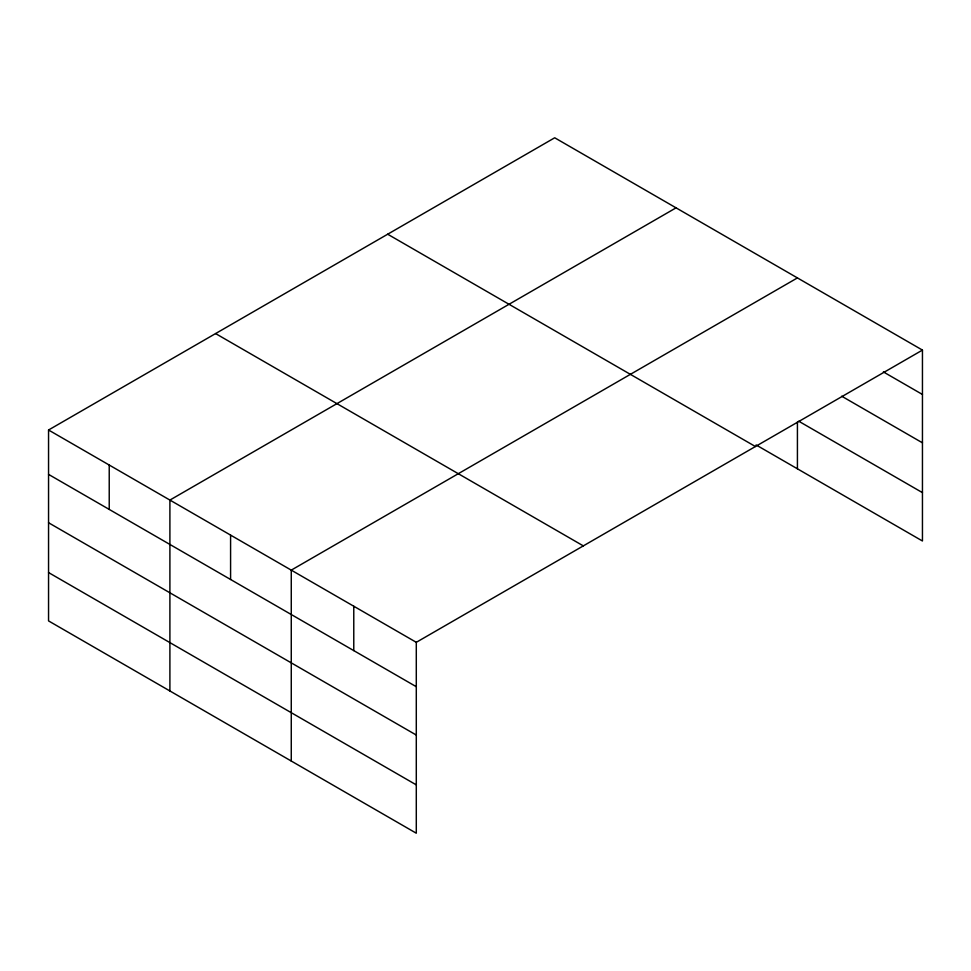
<?xml version="1.0" encoding="UTF-8"?>
<svg xmlns="http://www.w3.org/2000/svg" width="971" height="971" viewBox="0 0 971 971"><rect width="100%" height="100%" fill="white"/><g stroke="black" fill="none" stroke-linecap="round" stroke-linejoin="round"><path stroke-width="1.46" d="M922.45 350.094L554.708 137.785L48.55 430.007L48.55 620.906L416.292 833.215L416.292 642.317L922.45 350.094L922.45 540.993L756.106 444.949M676.059 207.843L169.901 500.077L169.901 690.964M797.422 277.912L291.264 570.135L291.264 761.033M883.379 371.917L922.45 394.469M841.699 396.204L922.45 442.825M798.72 421.208L922.45 492.637M387.672 234.217L755.414 446.526M215.586 333.575L583.328 545.884M48.55 430.007L416.292 642.317M48.55 474.382L416.292 686.703M48.55 522.738L416.292 735.047M48.55 572.55L416.292 784.871M797.422 421.96L797.422 468.811M353.772 606.232L353.772 650.606M230.588 535.106L230.588 579.481M109.225 465.036L109.225 509.411"/></g></svg>
